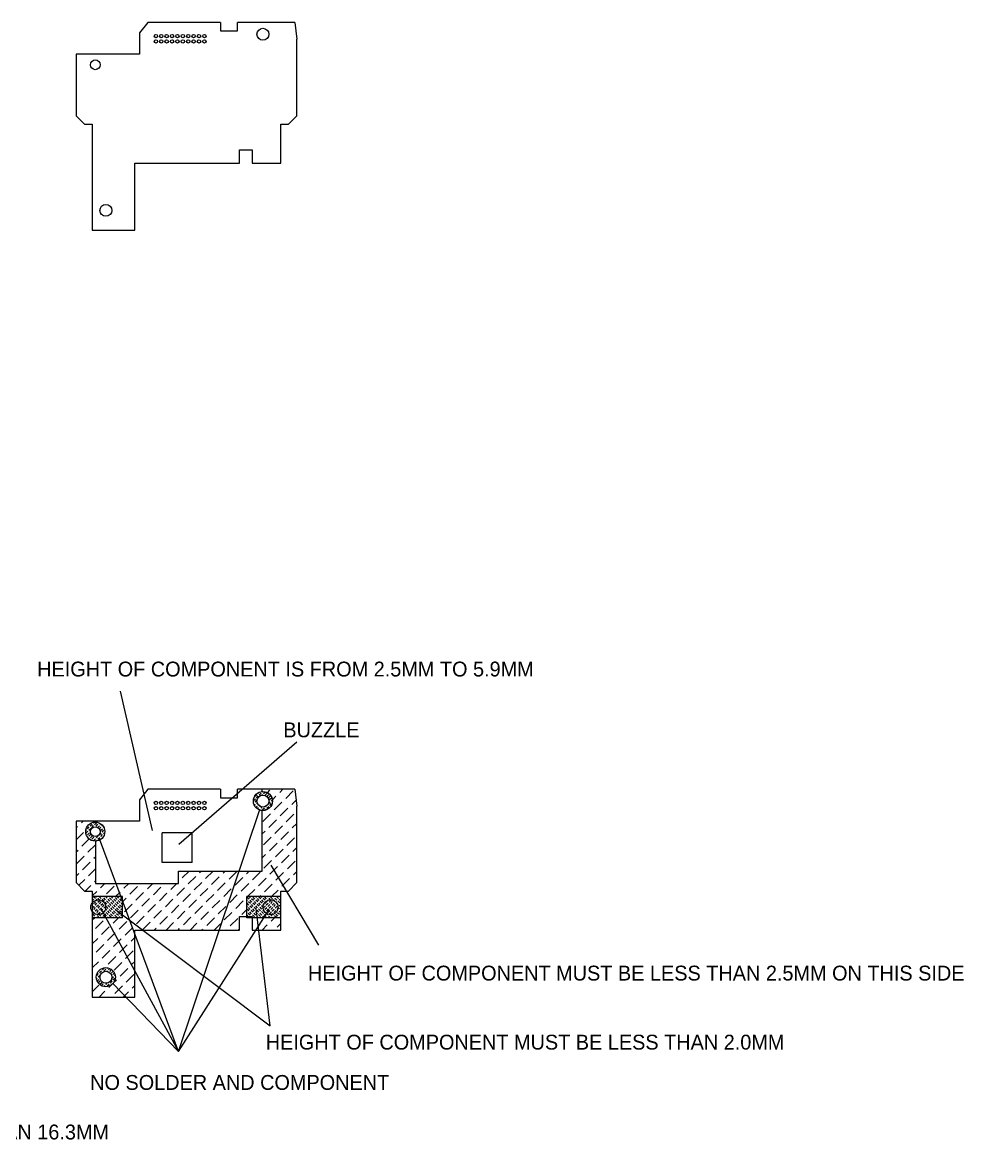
# Model space of a CAD drawing. Header units: millimetres. Extents: x 26 to 414, y -39 to 320.
# Drawn here: x 191.7 to 413.5, y 37.6 to 300.9 of the extents above; entities that cross this region are included whole.
import ezdxf
from ezdxf.lldxf.tags import DXFTag

# ---------------------------------------------------------------- set-up
doc = ezdxf.new("R2010")
doc.units = ezdxf.units.MM
doc.layers.add('PART', color=3, linetype='HIDDEN')
tags = doc.linetypes.add('HIDDEN', pattern=[1.905, 1.27, -0.635]).pattern_tags.tags
tags[6:7] = [DXFTag(74, 4), DXFTag(75, 0), DXFTag(340, '0'), DXFTag(46, 1.0), DXFTag(50, 0.0), DXFTag(44, 0.0), DXFTag(45, 0.0)]
tags[4:5] = [DXFTag(74, 4), DXFTag(75, 0), DXFTag(340, '0'), DXFTag(46, 1.0), DXFTag(50, 0.0), DXFTag(44, 0.0), DXFTag(45, 0.0)]
pattern_1 = [(45, (0, 0), (-0.3535534, 0.3535534), [0.635, -0.3175])]
pattern_2 = [(45, (0, 0), (-0.3535534, 0.3535534), [0.635, -0.3175])]

msp = doc.modelspace()

# ---------------------------------------------------------------- hatches: boundary and pattern name
at = {"layer": 'PART'}
h = msp.add_hatch(dxfattribs=at)
h.set_pattern_fill('_USER', color=256, scale=2, angle=45, style=0, pattern_type=0)
h.set_pattern_definition([(45, (0, 0), (-1.414214, 1.414214), [2.54, -1.27])])
h.paths.add_polyline_path([(211.395, 89.903), (208.2, 89.903), (208.2, 71.203), (216.142, 71.203), (213.061, 74.385, -5.3417697), (213.65, 75.903, -0.1872039), (213.061, 74.385), (216.142, 71.203), (218.2, 71.203), (218.2, 77.393)])
h.paths.add_polyline_path([(213.778, 98.003), (208.943, 98.003), (208.943, 107.953, -1.0195199), (208.943, 112.452), (208.943, 112.703), (204.4, 112.703), (204.4, 98.203), (206.4, 96.203), (208.2, 96.203), (208.2, 94.903), (214.932, 94.903)])
h.paths.add_polyline_path([(215.301, 93.913), (215.301, 90.621), (217.004, 89.34)])
h.paths.add_polyline_path([(217.004, 89.34), (215.301, 90.621), (215.301, 89.903), (211.395, 89.903), (218.2, 77.393), (218.2, 86.131)])
h.paths.add_polyline_path([(220.112, 87.003), (217.004, 89.34), (218.2, 86.131), (218.2, 87.003)])
h.paths.add_polyline_path([(248.673, 89.903), (247.347, 87.832), (247.445, 87.003), (252.6, 87.003), (252.6, 89.903)])
h.paths.add_polyline_path([(228.492, 100.903), (228.492, 98.003), (213.778, 98.003), (214.932, 94.903), (215.301, 94.903), (215.301, 93.913), (217.004, 89.34), (220.112, 87.003), (238.135, 87.003), (242.81, 100.903)])
h.paths.add_polyline_path([(248.241, 119.647, -0.4349616), (250.65, 117.403, -0.4349616), (248.241, 115.158), (248.241, 100.903), (242.81, 100.903), (238.135, 87.003), (242.9, 87.003), (242.9, 90.203), (244.583, 90.203), (244.583, 94.903), (252.6, 94.903), (252.6, 96.203), (253.916, 96.203), (254.4, 96.203), (256.4, 98.203), (256.4, 116.203), (255.9, 120.203), (248.241, 120.203)])
h = msp.add_hatch(dxfattribs=at)
h.set_pattern_fill('_USER', color=256, scale=0.5, angle=45, style=0, pattern_type=0)
h.set_pattern_definition(pattern_1)
h.paths.add_polyline_path([(250.65, 117.403, 1), (246.15, 117.403, 1)])
h.paths.add_polyline_path([(249.8, 117.403, -1), (247, 117.403, -1)], flags=16)
h = msp.add_hatch(dxfattribs=at)
h.set_pattern_fill('_USER', color=256, scale=0.5, angle=45, style=0, pattern_type=0)
h.set_pattern_definition(pattern_1)
h.paths.add_polyline_path([(211.15, 110.203, 1), (206.65, 110.203, 1)])
h.paths.add_polyline_path([(210.05, 110.203, -1), (207.75, 110.203, -1)], flags=16)
h = msp.add_hatch(dxfattribs=at)
h.set_pattern_fill('', color=256, scale=0.5, angle=135, style=0, pattern_type=0)
h.set_pattern_definition([(135, (0, 0), (-0.3535534, -0.3535534), [0.635, -0.3175])])
h.paths.add_polyline_path([(210.751, 91.085, -0.4363576), (208.2, 91.353), (208.2, 89.903), (211.395, 89.903)])
h.paths.add_polyline_path([(215.301, 93.913), (215.301, 94.903), (214.932, 94.903)])
h.paths.add_polyline_path([(214.932, 94.903), (208.2, 94.903), (208.2, 93.453, -0.7207592), (211.35, 92.403, -0.2163558), (210.751, 91.085), (211.395, 89.903), (215.301, 89.903), (215.301, 93.913)])
h.paths.add_polyline_path([(244.583, 94.903), (244.583, 90.203), (245.9, 90.203), (245.9, 89.903), (248.673, 89.903), (249.309, 90.897, -1.721564), (251.95, 92.403, -0.5808672), (249.309, 90.897), (248.673, 89.903), (252.6, 89.903), (252.6, 94.903)])
h = msp.add_hatch(dxfattribs=at)
h.set_pattern_fill('_USER', color=256, scale=0.5, angle=45, style=0, pattern_type=0)
h.set_pattern_definition(pattern_2)
h.paths.add_polyline_path([(251.95, 92.403, 1), (248.45, 92.403, 1)])
h.paths.add_polyline_path([(208.2, 91.353, 0.7207592), (211.35, 92.403, 0.7207592), (208.2, 93.453)])
h = msp.add_hatch(dxfattribs=at)
h.set_pattern_fill('_USER', color=256, scale=0.5, angle=45, style=0, pattern_type=0)
h.set_pattern_definition(pattern_2)
h.paths.add_polyline_path([(213.65, 75.903, 1), (209.15, 75.903, 1)])
h.paths.add_polyline_path([(212.8, 75.903, -1), (210, 75.903, -1)], flags=16)

# ---------------------------------------------------------------- linework, layer by layer
for p, q in [((221.3, 300.884), (219.3, 298.384)), ((238.4, 300.884), (221.3, 300.884)), ((238.4, 300.884), (238.4, 298.884)), ((242.4, 298.884), (242.4, 300.884)), ((255.9, 300.884), (242.4, 300.884)), ((255.9, 300.884), (256.4, 296.884)), ((219.3, 298.384), (219.3, 293.384)), ((238.4, 298.884), (242.4, 298.884)), ((256.4, 278.884), (256.4, 296.884)), ((204.4, 293.384), (204.4, 278.884)), ((219.3, 293.384), (204.4, 293.384)), ((204.4, 278.884), (206.4, 276.884)), ((206.4, 276.884), (208.2, 276.884)), ((208.2, 276.884), (208.2, 251.884)), ((252.6, 276.884), (254.4, 276.884)), ((252.6, 267.684), (252.6, 276.884)), ((254.4, 276.884), (256.4, 278.884)), ((242.9, 270.884), (245.9, 270.884)), ((242.9, 267.684), (242.9, 270.884)), ((245.9, 270.884), (245.9, 267.684)), ((218.2, 267.684), (242.9, 267.684)), ((218.2, 251.884), (218.2, 267.684)), ((245.9, 267.684), (252.6, 267.684)), ((208.2, 251.884), (218.2, 251.884)), ((221.3, 120.203), (219.3, 117.703)), ((238.4, 120.203), (221.3, 120.203)), ((238.4, 120.203), (238.4, 118.203)), ((242.4, 118.203), (242.4, 120.203)), ((255.9, 120.203), (242.4, 120.203)), ((255.9, 120.203), (256.4, 116.203)), ((219.3, 117.703), (219.3, 112.703)), ((238.4, 118.203), (242.4, 118.203)), ((256.4, 98.203), (256.4, 116.203)), ((204.4, 112.703), (204.4, 98.203)), ((219.3, 112.703), (204.4, 112.703)), ((204.4, 98.203), (206.4, 96.203)), ((254.4, 96.203), (256.4, 98.203)), ((206.4, 96.203), (208.2, 96.203)), ((252.6, 96.203), (254.4, 96.203)), ((252.6, 87.003), (252.6, 96.203)), ((242.9, 90.203), (245.9, 90.203)), ((242.9, 87.003), (242.9, 90.203)), ((245.9, 90.203), (245.9, 87.003)), ((218.2, 87.003), (242.9, 87.003)), ((218.2, 71.203), (218.2, 87.003)), ((245.9, 87.003), (252.6, 87.003)), ((208.2, 71.203), (218.2, 71.203))]:
    msp.add_line(p, q)
for centre, radius in [((223.185, 297.654), 0.4), ((224.455, 297.654), 0.4), ((225.725, 297.654), 0.4), ((226.995, 297.654), 0.4), ((228.265, 297.654), 0.4), ((229.535, 297.654), 0.4), ((230.805, 297.654), 0.4), ((232.075, 297.654), 0.4), ((233.345, 297.654), 0.4), ((234.615, 297.654), 0.4), ((248.4, 298.084), 1.4), ((223.185, 296.384), 0.4), ((224.455, 296.384), 0.4), ((225.725, 296.384), 0.4), ((226.995, 296.384), 0.4), ((228.265, 296.384), 0.4), ((229.535, 296.384), 0.4), ((230.805, 296.384), 0.4), ((232.075, 296.384), 0.4), ((233.345, 296.384), 0.4), ((234.615, 296.384), 0.4), ((208.9, 290.884), 1.15), ((211.4, 256.584), 1.4), ((223.185, 116.973), 0.4), ((223.185, 115.703), 0.4), ((224.455, 116.973), 0.4), ((224.455, 115.703), 0.4), ((225.725, 116.973), 0.4), ((225.725, 115.703), 0.4), ((226.995, 116.973), 0.4), ((226.995, 115.703), 0.4), ((228.265, 116.973), 0.4), ((228.265, 115.703), 0.4), ((229.535, 116.973), 0.4), ((229.535, 115.703), 0.4), ((230.805, 116.973), 0.4), ((230.805, 115.703), 0.4), ((232.075, 116.973), 0.4), ((232.075, 115.703), 0.4), ((233.345, 116.973), 0.4), ((233.345, 115.703), 0.4), ((234.615, 116.973), 0.4), ((234.615, 115.703), 0.4)]:
    msp.add_circle(centre, radius)
for p, q in [((222.369, 110.505), (214.885, 143.295)), ((228.575, 107.266), (256.438, 131.359)), ((248.241, 119.647), (248.241, 120.203)), ((228.521, 58.418), (247.693, 115.421)), ((248.241, 100.903), (248.241, 115.158)), ((208.943, 112.703), (208.943, 112.452)), ((208.943, 107.953), (208.943, 98.003)), ((228.521, 58.418), (209.861, 108.52)), ((224.7, 102.903), (224.7, 109.903)), ((231.7, 109.903), (224.7, 109.903)), ((231.7, 102.903), (231.7, 109.903)), ((231.7, 102.903), (224.7, 102.903)), ((228.492, 100.903), (248.241, 100.903)), ((228.492, 98.003), (228.492, 100.903)), ((250.283, 102.332), (261.468, 83.462)), ((208.943, 98.003), (228.492, 98.003)), ((208.2, 96.203), (208.2, 71.203)), ((215.301, 89.903), (215.301, 94.903)), ((244.583, 89.903), (244.583, 94.903)), ((210.189, 92.12), (228.521, 58.418)), ((213.715, 91.813), (250.098, 64.452)), ((228.521, 58.418), (249.917, 91.848)), ((250.098, 64.452), (246.844, 92.109)), ((212.928, 74.522), (228.521, 58.418))]:
    msp.add_line(p, q, dxfattribs=at)
at = {"layer": 'PART', "linetype": 'Continuous', "lineweight": 25}
for p, q in [((215.301, 94.903), (208.2, 94.903)), ((252.6, 94.903), (244.583, 94.903)), ((215.301, 89.903), (208.2, 89.903)), ((252.6, 89.903), (244.583, 89.903))]:
    msp.add_line(p, q, dxfattribs=at)
at = {"layer": 'PART'}
for centre, radius in [((248.4, 117.403), 2.25), ((248.4, 117.403), 1.4), ((208.9, 110.203), 2.25), ((208.9, 110.203), 1.15), ((209.6, 92.403), 1.75), ((250.2, 92.403), 1.75), ((211.4, 75.903), 2.25), ((211.4, 75.903), 1.4)]:
    msp.add_circle(centre, radius, dxfattribs=at)

# ---------------------------------------------------------------- texts
for s, p in [('HEIGHT OF COMPONENT IS FROM 2.5MM TO 5.9MM', (195.209, 146.758)), ('BUZZLE', (253.219, 132.433)), ('HEIGHT OF COMPONENT MUST BE LESS THAN 2.5MM ON THIS SIDE', (259.006, 75.119)), ('HEIGHT OF COMPONENT MUST BE LESS THAN 2.0MM ', (249.076, 58.851)), ('NO SOLDER AND COMPONENT', (207.697, 49.355)), ('HEIGHT OF COMPONENT MUST BE LESS THAN 16.3MM ', (87.322, 37.678))]:
    msp.add_text(s, height=3.5, dxfattribs=at).set_placement(p)

doc.saveas('drawing.dxf')
